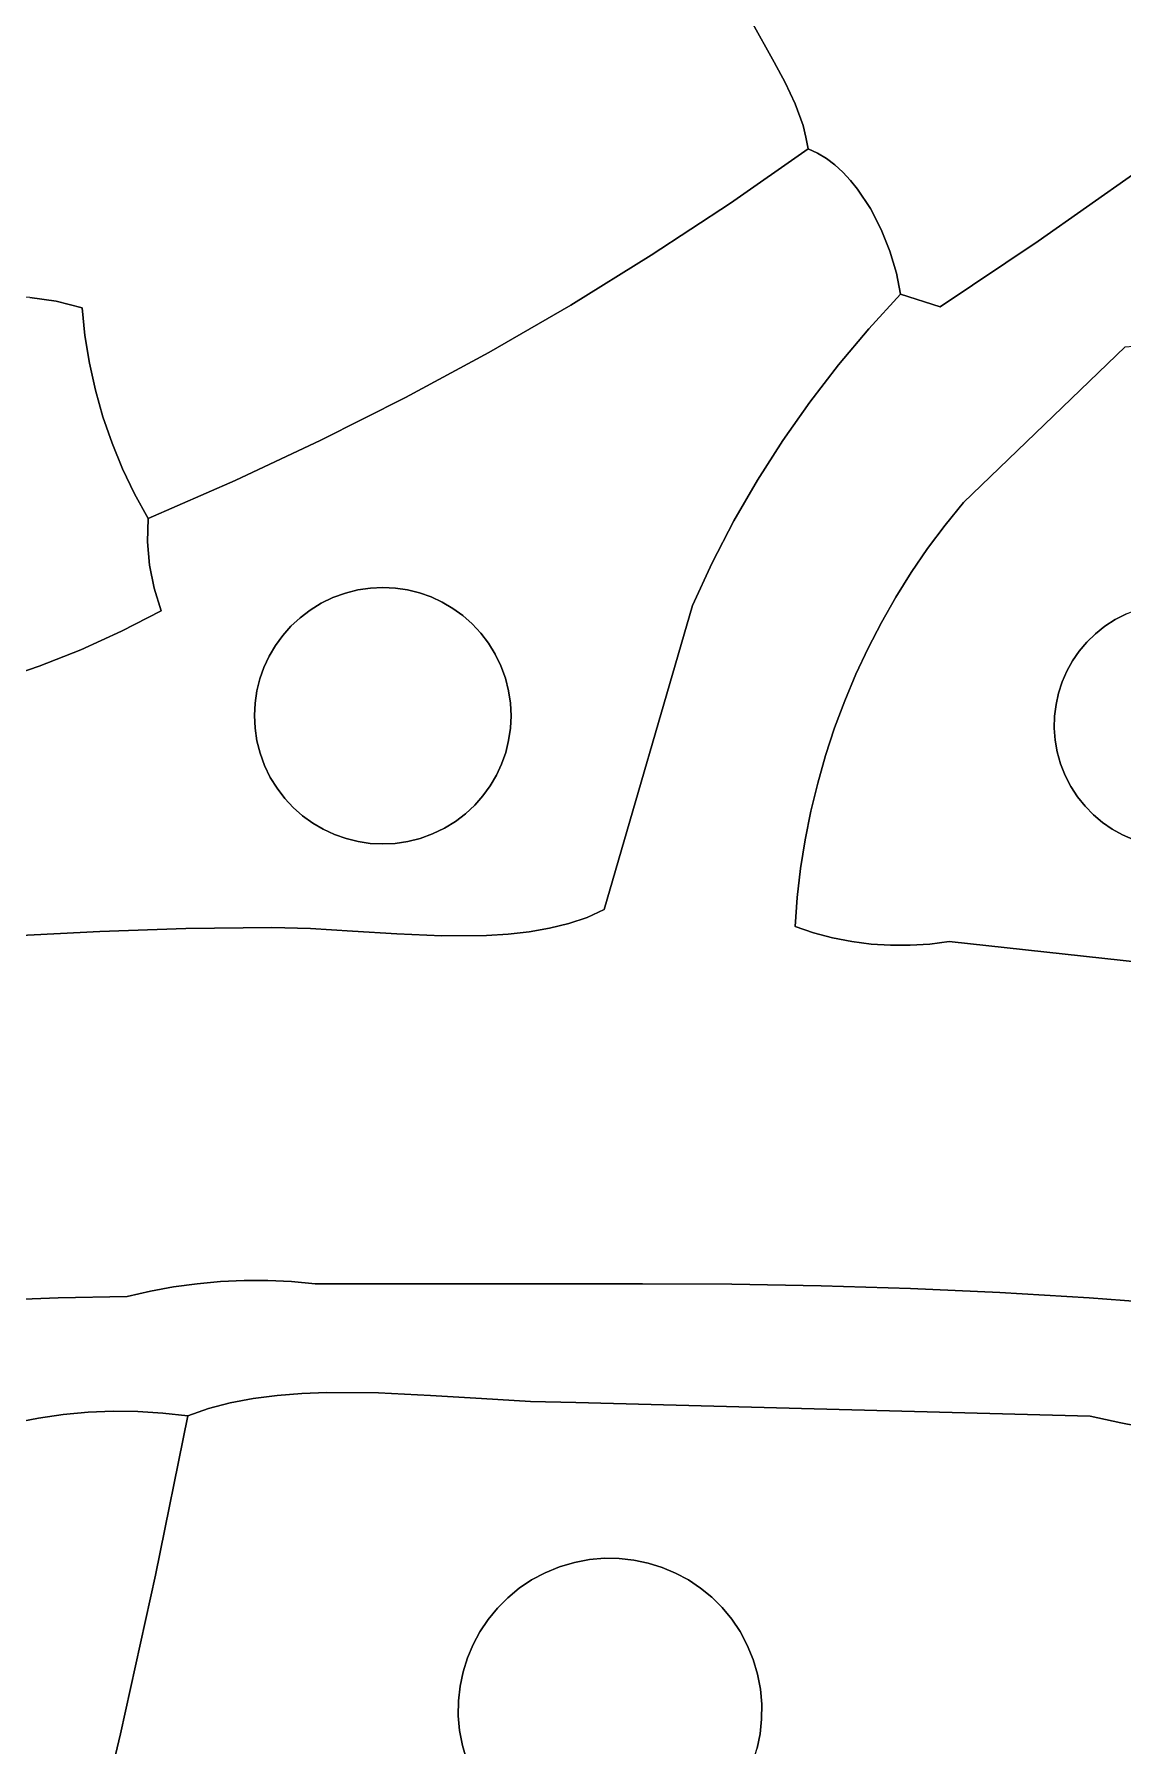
# Model space of a CAD drawing. Header units: inches. Extents: x 36.3 to 71.4, y 17.4 to 61.7.
# Drawn here: x 56.574 to 59.469, y 30.629 to 35.183 of the extents above; entities that cross this region are included whole.
import ezdxf

# ---------------------------------------------------------------- set-up
doc = ezdxf.new("R2010")
doc.units = ezdxf.units.IN
doc.layers.add('SURFACES_FOR_SKETCHUP', color=7, linetype='Continuous')

msp = doc.modelspace()

# ---------------------------------------------------------------- linework, layer by layer
at = {"layer": 'SURFACES_FOR_SKETCHUP'}
for points, invisible_edges in [([(56.8206, 35.9313), (57.7826, 34.3362), (57.0523, 36.0647)], 3), ([(58.4303, 35.3344), (57.0523, 36.0647), (58.0007, 34.4624)], 11), ([(58.0007, 34.4624), (57.0523, 36.0647), (57.7826, 34.3362)], 3), ([(56.8206, 35.9313), (56.2914, 35.7261), (56.6321, 34.4724)], 11), ([(56.6321, 34.4724), (56.7012, 34.4551), (56.8206, 35.9313)], 10), ([(56.7012, 34.4551), (57.7826, 34.3362), (56.8206, 35.9313)], 11), ([(56.5622, 34.4825), (56.6321, 34.4724), (56.2914, 35.7261)], 10), ([(58.9131, 35.6993), (58.7472, 35.5844), (59.5012, 34.8133)], 10), ([(59.5012, 34.8133), (59.7618, 35.5482), (58.9131, 35.6993)], 11), ([(58.7472, 35.5844), (58.5862, 35.4627), (58.5713, 35.0542)], 10), ([(58.5713, 35.0542), (58.5975, 34.9981), (58.7472, 35.5844)], 10), ([(58.7472, 35.5844), (58.5975, 34.9981), (58.7248, 34.8156)], 11), ([(58.7248, 34.8156), (59.5012, 34.8133), (58.7472, 35.5844)], 11), ([(58.4808, 35.2184), (58.5418, 35.109), (58.5862, 35.4627)], 10), ([(58.5418, 35.109), (58.5713, 35.0542), (58.5862, 35.4627)], 10), ([(58.2151, 34.5948), (58.4303, 35.3344), (58.0007, 34.4624)], 3), ([(58.2151, 34.5948), (58.4533, 35.2751), (58.4303, 35.3344)], 9), ([(58.2151, 34.5948), (58.4808, 35.2184), (58.4533, 35.2751)], 9), ([(58.2151, 34.5948), (58.4257, 34.7333), (58.4808, 35.2184)], 10), ([(58.5418, 35.109), (58.4808, 35.2184), (58.4257, 34.7333)], 10), ([(58.5713, 35.0542), (58.5418, 35.109), (58.4257, 34.7333)], 10), ([(58.5975, 34.9981), (58.5713, 35.0542), (58.4257, 34.7333)], 10), ([(58.6186, 34.9397), (58.5975, 34.9981), (58.4257, 34.7333)], 10), ([(58.6186, 34.9397), (58.7034, 34.835), (58.5975, 34.9981)], 3), ([(58.7034, 34.835), (58.7248, 34.8156), (58.5975, 34.9981)], 10), ([(58.6265, 34.9092), (58.6186, 34.9397), (58.4257, 34.7333)], 10), ([(58.6265, 34.9092), (58.6809, 34.8521), (58.6186, 34.9397)], 3), ([(58.7034, 34.835), (58.6186, 34.9397), (58.6809, 34.8521)], 3), ([(58.6324, 34.8779), (58.6265, 34.9092), (58.4257, 34.7333)], 2), ([(58.6265, 34.9092), (58.6324, 34.8779), (58.6572, 34.8665)], 8), ([(58.6265, 34.9092), (58.6572, 34.8665), (58.6809, 34.8521)], 9), ([(58.6572, 34.8665), (58.6324, 34.8779), (58.4257, 34.7333)], 8), ([(58.6572, 34.8665), (58.4257, 34.7333), (58.6809, 34.8521)], 3), ([(58.7034, 34.835), (58.6809, 34.8521), (58.4257, 34.7333)], 10), ([(58.7248, 34.8156), (58.7034, 34.835), (58.4257, 34.7333)], 10), ([(58.7449, 34.794), (58.7248, 34.8156), (58.4257, 34.7333)], 10), ([(58.7638, 34.7705), (58.7449, 34.794), (58.4257, 34.7333)], 10), ([(58.7449, 34.794), (59.5012, 34.8133), (58.7248, 34.8156)], 3), ([(59.5012, 34.8133), (58.7449, 34.794), (59.2445, 34.6323)], 3), ([(58.7638, 34.7705), (59.2445, 34.6323), (58.7449, 34.794)], 3), ([(59.2445, 34.6323), (59.4979, 34.3528), (59.5012, 34.8133)], 3), ([(58.7977, 34.719), (58.7638, 34.7705), (58.4257, 34.7333)], 10), ([(58.7977, 34.719), (59.2445, 34.6323), (58.7638, 34.7705)], 3), ([(58.2151, 34.5948), (58.7126, 34.3034), (58.4257, 34.7333)], 3), ([(58.4257, 34.7333), (58.7933, 34.3993), (58.8263, 34.6632)], 11), ([(58.8263, 34.6632), (58.7977, 34.719), (58.4257, 34.7333)], 10), ([(58.7126, 34.3034), (58.7933, 34.3993), (58.4257, 34.7333)], 10), ([(58.8263, 34.6632), (59.2445, 34.6323), (58.7977, 34.719)], 3), ([(58.8494, 34.6053), (58.8263, 34.6632), (58.7933, 34.3993)], 10), ([(58.8494, 34.6053), (59.2445, 34.6323), (58.8263, 34.6632)], 3), ([(59.2445, 34.6323), (58.8494, 34.6053), (58.9835, 34.4575)], 3), ([(58.9835, 34.4575), (59.4751, 34.3512), (59.2445, 34.6323)], 3), ([(59.4979, 34.3528), (59.2445, 34.6323), (59.4751, 34.3512)], 3), ([(58.0007, 34.4624), (58.5646, 34.1018), (58.2151, 34.5948)], 3), ([(58.6363, 34.2042), (58.7126, 34.3034), (58.2151, 34.5948)], 10), ([(58.6363, 34.2042), (58.2151, 34.5948), (58.5646, 34.1018)], 3), ([(58.8494, 34.6053), (58.7933, 34.3993), (58.8668, 34.5474)], 3), ([(58.8668, 34.5474), (58.9835, 34.4575), (58.8494, 34.6053)], 3), ([(58.8782, 34.4916), (58.8668, 34.5474), (58.7933, 34.3993)], 2), ([(58.8782, 34.4916), (58.9835, 34.4575), (58.8668, 34.5474)], 2), ([(56.4219, 34.4813), (56.3527, 34.4701), (56.7364, 34.2358)], 10), ([(56.4219, 34.4813), (56.7205, 34.3081), (56.4919, 34.4854)], 3), ([(56.7205, 34.3081), (56.4219, 34.4813), (56.7364, 34.2358)], 3), ([(56.4919, 34.4854), (56.7205, 34.3081), (56.5622, 34.4825)], 3), ([(56.6321, 34.4724), (56.5622, 34.4825), (56.7087, 34.3812)], 10), ([(56.7087, 34.3812), (56.5622, 34.4825), (56.7205, 34.3081)], 3), ([(58.8782, 34.4916), (58.7933, 34.3993), (58.9835, 34.4575)], 2), ([(56.2187, 34.4269), (56.7564, 34.1647), (56.2848, 34.4519)], 3), ([(56.3527, 34.4701), (56.2848, 34.4519), (56.7364, 34.2358)], 10), ([(56.7564, 34.1647), (56.7364, 34.2358), (56.2848, 34.4519)], 10), ([(56.7012, 34.4551), (56.6321, 34.4724), (56.7087, 34.3812)], 2), ([(56.7087, 34.3812), (57.3362, 34.1026), (56.7012, 34.4551)], 3), ([(57.7826, 34.3362), (56.7012, 34.4551), (57.5611, 34.2162)], 3), ([(57.5611, 34.2162), (56.7012, 34.4551), (57.3362, 34.1026)], 3), ([(57.7826, 34.3362), (58.4349, 33.8878), (58.0007, 34.4624)], 3), ([(58.5646, 34.1018), (58.0007, 34.4624), (58.4974, 33.9962)], 3), ([(58.4974, 33.9962), (58.0007, 34.4624), (58.4349, 33.8878)], 3), ([(58.9835, 34.4575), (58.7933, 34.3993), (59.0452, 33.9369)], 11), ([(59.4751, 34.3512), (58.9835, 34.4575), (59.0452, 33.9369)], 3), ([(56.1551, 34.395), (56.7564, 34.1647), (56.2187, 34.4269)], 3), ([(56.1551, 34.395), (56.475, 33.4634), (56.7806, 34.0949)], 11), ([(56.7564, 34.1647), (56.1551, 34.395), (56.7806, 34.0949)], 3), ([(58.7126, 34.3034), (59.0452, 33.9369), (58.7933, 34.3993)], 3), ([(56.7205, 34.3081), (57.3362, 34.1026), (56.7087, 34.3812)], 3), ([(59.0452, 33.9369), (59.5097, 33.6532), (59.4751, 34.3512)], 3), ([(57.3362, 34.1026), (56.7205, 34.3081), (57.108, 33.9954)], 3), ([(56.7364, 34.2358), (57.108, 33.9954), (56.7205, 34.3081)], 3), ([(57.5611, 34.2162), (57.6591, 33.6719), (57.7826, 34.3362)], 3), ([(57.6874, 33.6553), (57.7826, 34.3362), (57.6591, 33.6719)], 3), ([(57.7141, 33.636), (57.7826, 34.3362), (57.6874, 33.6553)], 3), ([(57.7141, 33.636), (58.3772, 33.7766), (57.7826, 34.3362)], 11), ([(58.4349, 33.8878), (57.7826, 34.3362), (58.3772, 33.7766)], 3), ([(58.6363, 34.2042), (59.0452, 33.9369), (58.7126, 34.3034)], 3), ([(56.7564, 34.1647), (57.108, 33.9954), (56.7364, 34.2358)], 3), ([(57.3362, 34.1026), (57.5342, 33.7093), (57.5611, 34.2162)], 3), ([(57.5667, 33.7044), (57.5611, 34.2162), (57.5342, 33.7093)], 3), ([(57.5986, 33.6965), (57.5611, 34.2162), (57.5667, 33.7044)], 3), ([(57.6294, 33.6857), (57.5611, 34.2162), (57.5986, 33.6965)], 3), ([(57.6591, 33.6719), (57.5611, 34.2162), (57.6294, 33.6857)], 3), ([(58.5646, 34.1018), (58.9963, 33.8764), (58.6363, 34.2042)], 3), ([(59.0452, 33.9369), (58.6363, 34.2042), (58.9963, 33.8764)], 3), ([(56.7806, 34.0949), (57.108, 33.9954), (56.7564, 34.1647)], 3), ([(56.7806, 34.0949), (56.475, 33.4634), (56.8087, 34.0265)], 3), ([(56.8087, 34.0265), (57.108, 33.9954), (56.7806, 34.0949)], 3), ([(57.108, 33.9954), (57.3683, 33.684), (57.3362, 34.1026)], 3), ([(57.4012, 33.696), (57.3362, 34.1026), (57.3683, 33.684)], 3), ([(57.4344, 33.7044), (57.3362, 34.1026), (57.4012, 33.696)], 3), ([(57.4678, 33.7093), (57.3362, 34.1026), (57.4344, 33.7044)], 3), ([(57.5011, 33.7109), (57.3362, 34.1026), (57.4678, 33.7093)], 3), ([(57.5342, 33.7093), (57.3362, 34.1026), (57.5011, 33.7109)], 3), ([(58.5646, 34.1018), (58.4974, 33.9962), (58.9501, 33.8142)], 10), ([(58.5646, 34.1018), (58.9501, 33.8142), (58.9963, 33.8764)], 9), ([(56.5871, 33.5017), (56.8087, 34.0265), (56.475, 33.4634)], 3), ([(56.8087, 34.0265), (56.5871, 33.5017), (56.8408, 33.9597)], 3), ([(56.8087, 34.0265), (56.8408, 33.9597), (57.108, 33.9954)], 10), ([(56.8767, 33.8947), (57.108, 33.9954), (56.8408, 33.9597)], 2), ([(56.8767, 33.8947), (56.8751, 33.8321), (57.108, 33.9954)], 2), ([(56.8751, 33.8321), (56.8803, 33.7699), (57.108, 33.9954)], 10), ([(56.8803, 33.7699), (56.8923, 33.7087), (57.108, 33.9954)], 10), ([(57.2564, 33.6077), (57.108, 33.9954), (56.8923, 33.7087)], 11), ([(57.108, 33.9954), (57.2564, 33.6077), (57.2808, 33.6305)], 9), ([(57.108, 33.9954), (57.2808, 33.6305), (57.3077, 33.6509)], 9), ([(57.108, 33.9954), (57.3077, 33.6509), (57.3369, 33.6689)], 9), ([(57.108, 33.9954), (57.3369, 33.6689), (57.3683, 33.684)], 9), ([(58.4974, 33.9962), (58.4349, 33.8878), (58.8656, 33.6849)], 10), ([(58.8656, 33.6849), (58.9065, 33.7504), (58.4974, 33.9962)], 10), ([(58.9065, 33.7504), (58.9501, 33.8142), (58.4974, 33.9962)], 10), ([(56.6973, 33.5454), (56.8408, 33.9597), (56.5871, 33.5017)], 3), ([(56.8408, 33.9597), (56.6973, 33.5454), (56.8751, 33.8321)], 11), ([(56.8751, 33.8321), (56.8767, 33.8947), (56.8408, 33.9597)], 8), ([(59.0452, 33.9369), (58.9963, 33.8764), (59.3737, 33.5657)], 10), ([(59.0452, 33.9369), (59.3737, 33.5657), (59.3965, 33.588)], 9), ([(59.0452, 33.9369), (59.3965, 33.588), (59.4216, 33.6081)], 9), ([(59.0452, 33.9369), (59.4216, 33.6081), (59.449, 33.6259)], 9), ([(59.0452, 33.9369), (59.449, 33.6259), (59.4787, 33.6411)], 9), ([(59.0452, 33.9369), (59.4787, 33.6411), (59.5097, 33.6532)], 9), ([(58.3772, 33.7766), (58.8274, 33.618), (58.4349, 33.8878)], 3), ([(58.8274, 33.618), (58.8656, 33.6849), (58.4349, 33.8878)], 10), ([(58.9963, 33.8764), (58.9501, 33.8142), (59.3534, 33.5416)], 10), ([(59.3534, 33.5416), (59.3737, 33.5657), (58.9963, 33.8764)], 10), ([(56.8751, 33.8321), (56.6973, 33.5454), (56.8803, 33.7699)], 3), ([(58.9501, 33.8142), (58.9065, 33.7504), (59.3356, 33.5157)], 10), ([(59.3356, 33.5157), (59.3534, 33.5416), (58.9501, 33.8142)], 10), ([(56.8054, 33.5945), (56.8803, 33.7699), (56.6973, 33.5454)], 3), ([(56.8054, 33.5945), (56.8923, 33.7087), (56.8803, 33.7699)], 9), ([(57.7389, 33.6141), (58.3772, 33.7766), (57.7141, 33.636)], 3), ([(58.3772, 33.7766), (57.7389, 33.6141), (58.3244, 33.6628)], 3), ([(58.3244, 33.6628), (58.792, 33.5497), (58.3772, 33.7766)], 3), ([(58.8274, 33.618), (58.3772, 33.7766), (58.792, 33.5497)], 3), ([(58.8656, 33.6849), (59.3205, 33.4883), (58.9065, 33.7504)], 3), ([(59.3205, 33.4883), (59.3356, 33.5157), (58.9065, 33.7504)], 10), ([(56.8054, 33.5945), (56.9111, 33.6489), (56.8923, 33.7087)], 8), ([(56.8923, 33.7087), (56.9111, 33.6489), (57.2564, 33.6077)], 10), ([(57.5667, 33.7044), (57.5342, 33.7093), (57.4012, 33.696)], 10), ([(57.4012, 33.696), (57.5342, 33.7093), (57.4344, 33.7044)], 3), ([(57.5986, 33.6965), (57.5667, 33.7044), (57.4012, 33.696)], 10), ([(57.5011, 33.7109), (57.4344, 33.7044), (57.5342, 33.7093)], 3), ([(57.5011, 33.7109), (57.4678, 33.7093), (57.4344, 33.7044)], 8), ([(57.3683, 33.684), (57.1848, 33.4982), (57.6294, 33.6857)], 11), ([(57.6294, 33.6857), (57.1848, 33.4982), (57.3723, 33.0536)], 11), ([(57.1848, 33.4982), (57.3683, 33.684), (57.1986, 33.5279)], 3), ([(57.3683, 33.684), (57.3369, 33.6689), (57.1986, 33.5279)], 10), ([(57.1986, 33.5279), (57.3369, 33.6689), (57.2152, 33.5562)], 3), ([(57.2152, 33.5562), (57.3369, 33.6689), (57.2345, 33.5829)], 3), ([(57.3369, 33.6689), (57.3077, 33.6509), (57.2345, 33.5829)], 10), ([(57.6294, 33.6857), (57.5986, 33.6965), (57.3683, 33.684)], 10), ([(57.4012, 33.696), (57.3683, 33.684), (57.5986, 33.6965)], 10), ([(57.3723, 33.0536), (57.6334, 33.0553), (57.6294, 33.6857)], 11), ([(57.6294, 33.6857), (57.8152, 33.5022), (57.6591, 33.6719)], 3), ([(57.8152, 33.5022), (57.6294, 33.6857), (57.6334, 33.0553)], 11), ([(57.8152, 33.5022), (57.8001, 33.5336), (57.6591, 33.6719)], 10), ([(57.6591, 33.6719), (57.8001, 33.5336), (57.6874, 33.6553)], 3), ([(57.6874, 33.6553), (57.8001, 33.5336), (57.7141, 33.636)], 3), ([(57.7617, 33.5897), (58.3244, 33.6628), (57.7389, 33.6141)], 3), ([(57.7821, 33.5628), (58.3244, 33.6628), (57.7617, 33.5897)], 3), ([(57.8001, 33.5336), (58.3244, 33.6628), (57.7821, 33.5628)], 3), ([(57.8152, 33.5022), (58.3244, 33.6628), (57.8001, 33.5336)], 3), ([(57.8272, 33.4693), (58.3244, 33.6628), (57.8152, 33.5022)], 3), ([(57.8356, 33.4361), (58.3244, 33.6628), (57.8272, 33.4693)], 3), ([(58.3244, 33.6628), (57.8356, 33.3038), (58.0894, 32.8538)], 3), ([(57.8405, 33.4027), (58.3244, 33.6628), (57.8356, 33.4361)], 3), ([(57.8356, 33.3038), (58.3244, 33.6628), (57.8405, 33.3363)], 3), ([(57.8421, 33.3694), (58.3244, 33.6628), (57.8405, 33.4027)], 3), ([(57.8405, 33.3363), (58.3244, 33.6628), (57.8421, 33.3694)], 3), ([(58.3244, 33.6628), (58.0894, 32.8538), (58.6394, 33.1153)], 10), ([(58.6394, 33.1153), (58.6576, 33.1902), (58.3244, 33.6628)], 10), ([(58.6576, 33.1902), (58.6786, 33.2642), (58.3244, 33.6628)], 10), ([(58.6786, 33.2642), (58.7027, 33.3372), (58.3244, 33.6628)], 10), ([(58.7027, 33.3372), (58.7296, 33.4092), (58.3244, 33.6628)], 10), ([(58.7296, 33.4092), (58.7594, 33.4801), (58.3244, 33.6628)], 10), ([(58.7594, 33.4801), (58.792, 33.5497), (58.3244, 33.6628)], 10), ([(58.8274, 33.618), (59.3081, 33.4597), (58.8656, 33.6849)], 3), ([(59.3205, 33.4883), (58.8656, 33.6849), (59.3081, 33.4597)], 3), ([(56.9111, 33.6489), (56.8054, 33.5945), (57.1612, 33.403)], 10), ([(57.1612, 33.403), (57.1661, 33.4355), (56.9111, 33.6489)], 10), ([(57.1661, 33.4355), (57.174, 33.4674), (56.9111, 33.6489)], 10), ([(57.174, 33.4674), (57.1848, 33.4982), (56.9111, 33.6489)], 10), ([(57.1848, 33.4982), (57.1986, 33.5279), (56.9111, 33.6489)], 10), ([(57.1986, 33.5279), (57.2152, 33.5562), (56.9111, 33.6489)], 10), ([(57.2152, 33.5562), (57.2345, 33.5829), (56.9111, 33.6489)], 10), ([(57.2345, 33.5829), (57.2564, 33.6077), (56.9111, 33.6489)], 10), ([(57.2564, 33.6077), (57.2345, 33.5829), (57.3077, 33.6509)], 10), ([(57.3077, 33.6509), (57.2808, 33.6305), (57.2564, 33.6077)], 8), ([(57.7389, 33.6141), (57.7141, 33.636), (57.7821, 33.5628)], 10), ([(57.8001, 33.5336), (57.7821, 33.5628), (57.7141, 33.636)], 10), ([(57.7821, 33.5628), (57.7617, 33.5897), (57.7389, 33.6141)], 8), ([(58.792, 33.5497), (59.2916, 33.3995), (58.8274, 33.618)], 3), ([(59.2984, 33.43), (58.8274, 33.618), (59.2916, 33.3995)], 3), ([(59.3081, 33.4597), (58.8274, 33.618), (59.2984, 33.43)], 3), ([(59.3081, 33.4597), (59.4787, 33.6411), (59.3205, 33.4883)], 3), ([(59.4787, 33.6411), (59.3081, 33.4597), (59.4971, 33.0402)], 11), ([(59.4787, 33.6411), (59.449, 33.6259), (59.3205, 33.4883)], 10), ([(59.3205, 33.4883), (59.449, 33.6259), (59.3356, 33.5157)], 3), ([(59.3356, 33.5157), (59.449, 33.6259), (59.3534, 33.5416)], 3), ([(59.449, 33.6259), (59.4216, 33.6081), (59.3534, 33.5416)], 10), ([(59.3737, 33.5657), (59.3534, 33.5416), (59.4216, 33.6081)], 10), ([(59.4216, 33.6081), (59.3965, 33.588), (59.3737, 33.5657)], 8), ([(57.1612, 33.3366), (56.8054, 33.5945), (56.6973, 33.5454)], 9), ([(57.1596, 33.3699), (57.1612, 33.403), (56.8054, 33.5945)], 10), ([(57.1612, 33.3366), (57.1596, 33.3699), (56.8054, 33.5945)], 10), ([(56.5871, 33.5017), (56.7486, 32.7953), (56.6973, 33.5454)], 3), ([(57.1612, 33.3366), (56.6973, 33.5454), (57.1662, 33.3032)], 3), ([(57.1662, 33.3032), (56.6973, 33.5454), (57.1745, 33.27)], 3), ([(57.1745, 33.27), (56.6973, 33.5454), (56.7486, 32.7953)], 11), ([(58.7594, 33.4801), (59.2878, 33.3683), (58.792, 33.5497)], 3), ([(59.2916, 33.3995), (58.792, 33.5497), (59.2878, 33.3683)], 3), ([(56.475, 33.4634), (56.7486, 32.7953), (56.5871, 33.5017)], 3), ([(57.1848, 33.4982), (57.174, 33.4674), (57.1865, 33.2371)], 10), ([(57.1865, 33.2371), (57.3723, 33.0536), (57.1848, 33.4982)], 11), ([(57.6334, 33.0553), (57.8169, 33.2411), (57.8152, 33.5022)], 11), ([(57.8169, 33.2411), (57.8277, 33.2719), (57.8152, 33.5022)], 10), ([(57.8272, 33.4693), (57.8152, 33.5022), (57.8277, 33.2719)], 10), ([(58.7594, 33.4801), (58.7296, 33.4092), (59.287, 33.3368)], 10), ([(59.287, 33.3368), (59.2878, 33.3683), (58.7594, 33.4801)], 10), ([(56.7486, 32.7953), (56.475, 33.4634), (56.5211, 32.7841)], 3), ([(57.1661, 33.4355), (57.1612, 33.403), (57.1745, 33.27)], 10), ([(57.174, 33.4674), (57.1661, 33.4355), (57.1745, 33.27)], 10), ([(57.1745, 33.27), (57.1865, 33.2371), (57.174, 33.4674)], 10), ([(57.8356, 33.3038), (57.8405, 33.3363), (57.8272, 33.4693)], 10), ([(57.8272, 33.4693), (57.8405, 33.3363), (57.8356, 33.4361)], 3), ([(57.8277, 33.2719), (57.8356, 33.3038), (57.8272, 33.4693)], 10), ([(57.8421, 33.3694), (57.8356, 33.4361), (57.8405, 33.3363)], 3), ([(57.8421, 33.3694), (57.8405, 33.4027), (57.8356, 33.4361)], 8), ([(59.2984, 33.43), (59.2916, 33.3995), (59.3036, 33.2418)], 10), ([(59.3081, 33.4597), (59.2984, 33.43), (59.3157, 33.2108)], 10), ([(59.3036, 33.2418), (59.3157, 33.2108), (59.2984, 33.43)], 10), ([(59.3157, 33.2108), (59.4971, 33.0402), (59.3081, 33.4597)], 11), ([(57.1596, 33.3699), (57.1662, 33.3032), (57.1612, 33.403)], 3), ([(57.1745, 33.27), (57.1612, 33.403), (57.1662, 33.3032)], 3), ([(58.7296, 33.4092), (58.7027, 33.3372), (59.2893, 33.305)], 10), ([(59.2893, 33.305), (59.287, 33.3368), (58.7296, 33.4092)], 10), ([(59.2916, 33.3995), (59.2878, 33.3683), (59.3036, 33.2418)], 10), ([(57.1596, 33.3699), (57.1612, 33.3366), (57.1662, 33.3032)], 8), ([(58.7027, 33.3372), (58.6786, 33.2642), (59.2948, 33.2733)], 10), ([(59.2948, 33.2733), (59.2893, 33.305), (58.7027, 33.3372)], 10), ([(59.287, 33.3368), (59.2948, 33.2733), (59.2878, 33.3683)], 3), ([(59.287, 33.3368), (59.2893, 33.305), (59.2948, 33.2733)], 8), ([(59.3036, 33.2418), (59.2878, 33.3683), (59.2948, 33.2733)], 3), ([(57.8277, 33.2719), (58.0894, 32.8538), (57.8356, 33.3038)], 3), ([(57.1865, 33.2371), (57.1745, 33.27), (56.7486, 32.7953)], 10), ([(57.8277, 33.2719), (57.8169, 33.2411), (58.0894, 32.8538)], 10), ([(58.6786, 33.2642), (58.6576, 33.1902), (59.3036, 33.2418)], 10), ([(59.3036, 33.2418), (59.2948, 33.2733), (58.6786, 33.2642)], 10), ([(56.7486, 32.7953), (56.9768, 32.8032), (57.1865, 33.2371)], 10), ([(57.2016, 33.2057), (57.1865, 33.2371), (56.9768, 32.8032)], 10), ([(57.2196, 33.1765), (57.2016, 33.2057), (56.9768, 32.8032)], 10), ([(57.1865, 33.2371), (57.2016, 33.2057), (57.3426, 33.0674)], 10), ([(57.3723, 33.0536), (57.1865, 33.2371), (57.3426, 33.0674)], 3), ([(57.3143, 33.084), (57.2016, 33.2057), (57.2876, 33.1033)], 3), ([(57.3426, 33.0674), (57.2016, 33.2057), (57.3143, 33.084)], 3), ([(57.2016, 33.2057), (57.2196, 33.1765), (57.2876, 33.1033)], 10), ([(57.8169, 33.2411), (57.6334, 33.0553), (57.8031, 33.2114)], 3), ([(57.6334, 33.0553), (57.6648, 33.0704), (57.8031, 33.2114)], 10), ([(57.8031, 33.2114), (57.6648, 33.0704), (57.7865, 33.1831)], 3), ([(57.8031, 33.2114), (57.7865, 33.1831), (58.0894, 32.8538)], 10), ([(57.8169, 33.2411), (57.8031, 33.2114), (58.0894, 32.8538)], 10), ([(59.0074, 32.7686), (59.3036, 33.2418), (58.6576, 33.1902)], 11), ([(59.3157, 33.2108), (59.3036, 33.2418), (59.0074, 32.7686)], 10), ([(59.3309, 33.1812), (59.3157, 33.2108), (59.0074, 32.7686)], 10), ([(59.3157, 33.2108), (59.3309, 33.1812), (59.4685, 33.0527)], 10), ([(59.4971, 33.0402), (59.3157, 33.2108), (59.4685, 33.0527)], 3), ([(57.24, 33.1496), (57.2196, 33.1765), (56.9768, 32.8032)], 10), ([(57.2628, 33.1252), (57.2876, 33.1033), (57.2196, 33.1765)], 10), ([(57.2196, 33.1765), (57.24, 33.1496), (57.2628, 33.1252)], 8), ([(57.7865, 33.1831), (57.6648, 33.0704), (57.7672, 33.1564)], 3), ([(57.6648, 33.0704), (57.694, 33.0884), (57.7672, 33.1564)], 10), ([(57.7453, 33.1316), (57.7672, 33.1564), (57.694, 33.0884)], 10), ([(57.7672, 33.1564), (57.7453, 33.1316), (57.9446, 32.8042)], 10), ([(57.7865, 33.1831), (57.7672, 33.1564), (58.0444, 32.8332)], 10), ([(57.996, 32.8168), (58.0444, 32.8332), (57.7672, 33.1564)], 10), ([(57.9446, 32.8042), (57.996, 32.8168), (57.7672, 33.1564)], 10), ([(58.0444, 32.8332), (58.0894, 32.8538), (57.7865, 33.1831)], 10), ([(58.6576, 33.1902), (58.6394, 33.1153), (59.0074, 32.7686)], 10), ([(59.3487, 33.1537), (59.3309, 33.1812), (59.0074, 32.7686)], 10), ([(59.3688, 33.1286), (59.3487, 33.1537), (59.0074, 32.7686)], 10), ([(59.4411, 33.0678), (59.3309, 33.1812), (59.4152, 33.0856)], 3), ([(59.4685, 33.0527), (59.3309, 33.1812), (59.4411, 33.0678)], 3), ([(59.3309, 33.1812), (59.3487, 33.1537), (59.4152, 33.0856)], 10), ([(59.391, 33.1059), (59.4152, 33.0856), (59.3487, 33.1537)], 10), ([(59.3487, 33.1537), (59.3688, 33.1286), (59.391, 33.1059)], 8), ([(56.9768, 32.8032), (57.2058, 32.8062), (57.24, 33.1496)], 10), ([(57.2628, 33.1252), (57.24, 33.1496), (57.2058, 32.8062)], 10), ([(57.2876, 33.1033), (57.2628, 33.1252), (57.2058, 32.8062)], 10), ([(57.694, 33.0884), (57.7209, 33.1088), (57.7453, 33.1316)], 8), ([(57.7209, 33.1088), (57.694, 33.0884), (57.8346, 32.7888)], 10), ([(57.7453, 33.1316), (57.7209, 33.1088), (57.8906, 32.795)], 10), ([(57.8346, 32.7888), (57.8906, 32.795), (57.7209, 33.1088)], 10), ([(57.8906, 32.795), (57.9446, 32.8042), (57.7453, 33.1316)], 10), ([(58.6243, 33.0396), (58.6394, 33.1153), (58.0894, 32.8538)], 10), ([(58.6394, 33.1153), (58.6243, 33.0396), (58.9036, 32.7588)], 10), ([(58.9036, 32.7588), (58.9556, 32.7621), (58.6394, 33.1153)], 10), ([(58.9556, 32.7621), (59.0074, 32.7686), (58.6394, 33.1153)], 10), ([(59.391, 33.1059), (59.3688, 33.1286), (59.0074, 32.7686)], 10), ([(57.2876, 33.1033), (57.2058, 32.8062), (57.3143, 33.084)], 3), ([(57.3143, 33.084), (57.2058, 32.8062), (57.3426, 33.0674)], 3), ([(57.3085, 32.8033), (57.3426, 33.0674), (57.2058, 32.8062)], 3), ([(57.3426, 33.0674), (57.3085, 32.8033), (57.3723, 33.0536)], 3), ([(57.6582, 32.7844), (57.6648, 33.0704), (57.6334, 33.0553)], 9), ([(57.6582, 32.7844), (57.7769, 32.7852), (57.6648, 33.0704)], 10), ([(57.694, 33.0884), (57.6648, 33.0704), (57.7769, 32.7852)], 10), ([(57.7769, 32.7852), (57.8346, 32.7888), (57.694, 33.0884)], 10), ([(59.4152, 33.0856), (59.391, 33.1059), (59.0074, 32.7686)], 10), ([(59.4411, 33.0678), (59.4152, 33.0856), (59.0074, 32.7686)], 10), ([(59.4685, 33.0527), (59.4411, 33.0678), (59.0074, 32.7686)], 10), ([(57.3723, 33.0536), (57.3085, 32.8033), (57.4031, 33.0428)], 3), ([(57.4205, 32.7965), (57.4031, 33.0428), (57.3085, 32.8033)], 3), ([(57.3723, 33.0536), (57.4031, 33.0428), (57.6334, 33.0553)], 10), ([(57.6005, 33.0433), (57.6334, 33.0553), (57.4031, 33.0428)], 10), ([(57.4031, 33.0428), (57.435, 33.0349), (57.6005, 33.0433)], 10), ([(57.4031, 33.0428), (57.4205, 32.7965), (57.435, 33.0349)], 3), ([(57.435, 33.0349), (57.4205, 32.7965), (57.4675, 33.03)], 3), ([(57.4675, 33.03), (57.4205, 32.7965), (57.5006, 33.0284)], 3), ([(57.5383, 32.7892), (57.5006, 33.0284), (57.4205, 32.7965)], 3), ([(57.435, 33.0349), (57.4675, 33.03), (57.6005, 33.0433)], 10), ([(57.6005, 33.0433), (57.4675, 33.03), (57.5673, 33.035)], 3), ([(57.5006, 33.0284), (57.5673, 33.035), (57.4675, 33.03)], 3), ([(57.5006, 33.0284), (57.5339, 33.03), (57.5673, 33.035)], 8), ([(57.5006, 33.0284), (57.5383, 32.7892), (57.5339, 33.03)], 3), ([(57.5339, 33.03), (57.5383, 32.7892), (57.5673, 33.035)], 3), ([(57.6582, 32.7844), (57.5673, 33.035), (57.5383, 32.7892)], 3), ([(57.6582, 32.7844), (57.6005, 33.0433), (57.5673, 33.035)], 9), ([(57.6582, 32.7844), (57.6334, 33.0553), (57.6005, 33.0433)], 9), ([(58.6122, 32.9633), (58.6243, 33.0396), (58.0894, 32.8538)], 10), ([(58.6122, 32.9633), (58.7998, 32.7623), (58.6243, 33.0396)], 3), ([(58.8516, 32.7589), (58.9036, 32.7588), (58.6243, 33.0396)], 10), ([(58.7998, 32.7623), (58.8516, 32.7589), (58.6243, 33.0396)], 10), ([(59.4971, 33.0402), (59.4685, 33.0527), (59.0074, 32.7686)], 10), ([(59.5268, 33.0306), (59.4971, 33.0402), (59.0074, 32.7686)], 10), ([(59.5573, 33.0238), (59.5268, 33.0306), (59.0074, 32.7686)], 10), ([(59.5885, 33.0199), (59.5573, 33.0238), (59.0074, 32.7686)], 10), ([(59.0074, 32.7686), (60.2125, 32.6384), (59.5885, 33.0199)], 10), ([(58.6032, 32.8863), (58.6122, 32.9633), (58.0894, 32.8538)], 10), ([(58.6032, 32.8863), (58.6972, 32.779), (58.6122, 32.9633)], 3), ([(58.7483, 32.7691), (58.6122, 32.9633), (58.6972, 32.779)], 3), ([(58.7998, 32.7623), (58.6122, 32.9633), (58.7483, 32.7691)], 3), ([(58.5973, 32.8088), (58.6032, 32.8863), (58.0894, 32.8538)], 10), ([(58.5973, 32.8088), (58.6469, 32.7923), (58.6032, 32.8863)], 2), ([(58.6469, 32.7923), (58.6972, 32.779), (58.6032, 32.8863)], 10), ([(58.0444, 32.8332), (58.192, 31.8582), (58.0894, 32.8538)], 3), ([(58.5973, 32.8088), (58.0894, 32.8538), (58.192, 31.8582)], 11), ([(56.7486, 32.7953), (56.5211, 32.7841), (56.6371, 31.821)], 10), ([(56.6371, 31.821), (56.8211, 31.8243), (56.7486, 32.7953)], 10), ([(56.9768, 32.8032), (56.7486, 32.7953), (56.9445, 31.8498)], 10), ([(56.8825, 31.8384), (56.7486, 32.7953), (56.8211, 31.8243)], 3), ([(56.8825, 31.8384), (56.9445, 31.8498), (56.7486, 32.7953)], 10), ([(56.9445, 31.8498), (57.0068, 31.8583), (56.9768, 32.8032)], 10), ([(57.2058, 32.8062), (56.9768, 32.8032), (57.1323, 31.8668)], 10), ([(57.0695, 31.864), (57.1323, 31.8668), (56.9768, 32.8032)], 10), ([(57.0068, 31.8583), (57.0695, 31.864), (56.9768, 32.8032)], 10), ([(57.1323, 31.8668), (57.1952, 31.8668), (57.2058, 32.8062)], 10), ([(57.3085, 32.8033), (57.2058, 32.8062), (57.1952, 31.8668)], 10), ([(57.1952, 31.8668), (57.2582, 31.8639), (57.3085, 32.8033)], 10), ([(57.2582, 31.8639), (57.321, 31.8582), (57.3085, 32.8033)], 10), ([(57.4205, 32.7965), (57.3085, 32.8033), (57.321, 31.8582)], 10), ([(57.5383, 32.7892), (57.4205, 32.7965), (57.321, 31.8582)], 10), ([(57.6582, 32.7844), (57.5383, 32.7892), (57.321, 31.8582)], 10), ([(57.8346, 32.7888), (57.7769, 32.7852), (58.192, 31.8582)], 10), ([(57.8906, 32.795), (57.8346, 32.7888), (58.192, 31.8582)], 10), ([(57.9446, 32.8042), (57.8906, 32.795), (58.192, 31.8582)], 10), ([(57.996, 32.8168), (57.9446, 32.8042), (58.192, 31.8582)], 10), ([(57.996, 32.8168), (58.192, 31.8582), (58.0444, 32.8332)], 3), ([(58.192, 31.8582), (58.4295, 31.8568), (58.5973, 32.8088)], 10), ([(58.6469, 32.7923), (58.5973, 32.8088), (58.4295, 31.8568)], 10), ([(58.6972, 32.779), (58.6469, 32.7923), (58.4295, 31.8568)], 10), ([(56.4534, 31.8136), (56.6371, 31.821), (56.5211, 32.7841)], 10), ([(57.7769, 32.7852), (57.6582, 32.7844), (57.321, 31.8582)], 10), ([(57.321, 31.8582), (58.192, 31.8582), (57.7769, 32.7852)], 10), ([(58.4295, 31.8568), (58.6671, 31.8527), (58.6972, 32.779)], 10), ([(58.7483, 32.7691), (58.6972, 32.779), (58.6671, 31.8527)], 10), ([(58.7998, 32.7623), (58.7483, 32.7691), (58.6671, 31.8527)], 10), ([(58.8516, 32.7589), (58.7998, 32.7623), (58.6671, 31.8527)], 10), ([(58.6671, 31.8527), (58.9048, 31.8455), (58.8516, 32.7589)], 10), ([(58.9036, 32.7588), (58.8516, 32.7589), (58.9048, 31.8455)], 10), ([(58.9556, 32.7621), (58.9036, 32.7588), (58.9048, 31.8455)], 10), ([(59.0074, 32.7686), (58.9556, 32.7621), (58.9048, 31.8455)], 10), ([(58.9048, 31.8455), (59.1425, 31.8351), (59.0074, 32.7686)], 10), ([(60.2125, 32.6384), (59.0074, 32.7686), (59.6169, 31.8033)], 10), ([(59.3798, 31.8211), (59.6169, 31.8033), (59.0074, 32.7686)], 10), ([(59.1425, 31.8351), (59.3798, 31.8211), (59.0074, 32.7686)], 10), ([(56.8825, 31.8384), (56.8211, 31.8243), (56.8496, 31.5185)], 10), ([(56.8496, 31.5185), (56.9159, 31.5144), (56.8825, 31.8384)], 10), ([(56.9445, 31.8498), (56.8825, 31.8384), (56.9159, 31.5144)], 10), ([(56.9159, 31.5144), (57.0369, 31.5264), (56.9445, 31.8498)], 11), ([(57.0068, 31.8583), (56.9445, 31.8498), (57.0369, 31.5264)], 10), ([(57.0695, 31.864), (57.0068, 31.8583), (57.0951, 31.5415)], 10), ([(57.0369, 31.5264), (57.0951, 31.5415), (57.0068, 31.8583)], 10), ([(57.1323, 31.8668), (57.0695, 31.864), (57.1562, 31.553)], 10), ([(57.0951, 31.5415), (57.1562, 31.553), (57.0695, 31.864)], 10), ([(57.1952, 31.8668), (57.1323, 31.8668), (57.1562, 31.553)], 10), ([(57.1562, 31.553), (57.2197, 31.561), (57.1952, 31.8668)], 10), ([(57.2582, 31.8639), (57.1952, 31.8668), (57.2197, 31.561)], 10), ([(57.2197, 31.561), (57.2852, 31.5661), (57.2582, 31.8639)], 10), ([(57.321, 31.8582), (57.2582, 31.8639), (57.2852, 31.5661)], 10), ([(57.321, 31.8582), (57.2852, 31.5661), (57.3523, 31.5687)], 9), ([(57.321, 31.8582), (57.7637, 31.5528), (58.192, 31.8582)], 3), ([(57.6278, 31.5613), (57.7637, 31.5528), (57.321, 31.8582)], 10), ([(57.4895, 31.5677), (57.6278, 31.5613), (57.321, 31.8582)], 10), ([(57.321, 31.8582), (57.3523, 31.5687), (57.4895, 31.5677)], 9), ([(57.8937, 31.5453), (58.192, 31.8582), (57.7637, 31.5528)], 3), ([(58.0144, 31.5421), (58.192, 31.8582), (57.8937, 31.5453)], 3), ([(58.192, 31.8582), (58.0144, 31.5421), (58.4295, 31.8568)], 3), ([(58.4295, 31.8568), (58.0144, 31.5421), (58.6671, 31.8527)], 3), ([(59.3828, 31.506), (58.6671, 31.8527), (58.0144, 31.5421)], 3), ([(58.6671, 31.8527), (59.3828, 31.506), (58.9048, 31.8455)], 3), ([(58.9048, 31.8455), (59.3828, 31.506), (59.1425, 31.8351)], 3), ([(59.1425, 31.8351), (59.3828, 31.506), (59.3798, 31.8211)], 3), ([(56.6371, 31.821), (56.4534, 31.8136), (56.5852, 31.5008)], 10), ([(56.52, 31.488), (56.5852, 31.5008), (56.4534, 31.8136)], 10), ([(56.5852, 31.5008), (56.6509, 31.5103), (56.6371, 31.821)], 10), ([(56.8211, 31.8243), (56.6371, 31.821), (56.7169, 31.5164)], 10), ([(56.6509, 31.5103), (56.7169, 31.5164), (56.6371, 31.821)], 10), ([(56.7169, 31.5164), (56.7832, 31.5191), (56.8211, 31.8243)], 10), ([(56.7832, 31.5191), (56.8496, 31.5185), (56.8211, 31.8243)], 10), ([(59.3798, 31.8211), (59.4638, 31.4881), (59.6169, 31.8033)], 3), ([(59.4638, 31.4881), (59.3798, 31.8211), (59.3828, 31.506)], 3), ([(59.5452, 31.4727), (59.6169, 31.8033), (59.4638, 31.4881)], 3), ([(57.3523, 31.5687), (57.2852, 31.5661), (56.8959, 31.0833)], 10), ([(56.8959, 31.0833), (57.7409, 30.8985), (57.3523, 31.5687)], 11), ([(57.2852, 31.5661), (57.2197, 31.561), (56.8959, 31.0833)], 10), ([(57.2197, 31.561), (57.1562, 31.553), (56.8959, 31.0833)], 10), ([(57.3523, 31.5687), (57.7593, 30.9326), (57.4895, 31.5677)], 3), ([(57.7593, 30.9326), (57.3523, 31.5687), (57.7409, 30.8985)], 3), ([(57.6278, 31.5613), (57.4895, 31.5677), (57.8055, 30.9951)], 10), ([(57.7808, 30.9649), (57.4895, 31.5677), (57.7593, 30.9326)], 3), ([(57.7808, 30.9649), (57.8055, 30.9951), (57.4895, 31.5677)], 10), ([(57.7637, 31.5528), (57.6278, 31.5613), (57.8636, 31.048)], 10), ([(57.8055, 30.9951), (57.8331, 31.0229), (57.6278, 31.5613)], 10), ([(57.8331, 31.0229), (57.8636, 31.048), (57.6278, 31.5613)], 10), ([(56.7169, 31.5164), (56.6509, 31.5103), (56.8959, 31.0833)], 10), ([(56.7832, 31.5191), (56.7169, 31.5164), (56.8959, 31.0833)], 10), ([(56.7832, 31.5191), (56.8959, 31.0833), (56.8496, 31.5185)], 3), ([(56.9159, 31.5144), (56.8496, 31.5185), (56.8959, 31.0833)], 10), ([(57.1562, 31.553), (57.0951, 31.5415), (56.8959, 31.0833)], 10), ([(57.0369, 31.5264), (56.8959, 31.0833), (57.0951, 31.5415)], 3), ([(57.0369, 31.5264), (56.9821, 31.507), (56.8959, 31.0833)], 8), ([(56.8959, 31.0833), (56.9821, 31.507), (56.9159, 31.5144)], 8), ([(56.9159, 31.5144), (56.9821, 31.507), (57.0369, 31.5264)], 8), ([(57.8937, 31.5453), (57.7637, 31.5528), (57.9325, 31.0894)], 10), ([(57.8636, 31.048), (57.8968, 31.0703), (57.7637, 31.5528)], 10), ([(57.8968, 31.0703), (57.9325, 31.0894), (57.7637, 31.5528)], 10), ([(57.8937, 31.5453), (57.9325, 31.0894), (57.9708, 31.1052)], 9), ([(57.8937, 31.5453), (57.9708, 31.1052), (58.0104, 31.1169)], 9), ([(57.8937, 31.5453), (58.0104, 31.1169), (58.0144, 31.5421)], 3), ([(58.0502, 31.1245), (58.0144, 31.5421), (58.0104, 31.1169)], 3), ([(58.0901, 31.128), (58.0144, 31.5421), (58.0502, 31.1245)], 3), ([(58.1296, 31.1276), (58.0144, 31.5421), (58.0901, 31.128)], 3), ([(58.1685, 31.1233), (58.0144, 31.5421), (58.1296, 31.1276)], 3), ([(58.2067, 31.1153), (58.0144, 31.5421), (58.1685, 31.1233)], 3), ([(58.2437, 31.1038), (58.0144, 31.5421), (58.2067, 31.1153)], 3), ([(58.2794, 31.0887), (58.0144, 31.5421), (58.2437, 31.1038)], 3), ([(58.3136, 31.0704), (58.0144, 31.5421), (58.2794, 31.0887)], 3), ([(58.0144, 31.5421), (58.3136, 31.0704), (59.3828, 31.506)], 3), ([(56.52, 31.488), (56.3787, 31.0832), (56.5852, 31.5008)], 3), ([(56.8959, 31.0833), (56.5852, 31.5008), (56.3787, 31.0832)], 11), ([(56.6509, 31.5103), (56.5852, 31.5008), (56.8959, 31.0833)], 10), ([(58.3458, 31.0488), (59.3828, 31.506), (58.3136, 31.0704)], 3), ([(58.3458, 31.0488), (58.376, 31.0241), (59.3828, 31.506)], 10), ([(58.376, 31.0241), (58.4038, 30.9965), (59.3828, 31.506)], 10), ([(58.4038, 30.9965), (58.429, 30.9661), (59.3828, 31.506)], 10), ([(58.429, 30.9661), (58.4512, 30.9329), (59.3828, 31.506)], 10), ([(58.4512, 30.9329), (58.4704, 30.8971), (59.3828, 31.506)], 10), ([(58.4704, 30.8971), (58.4861, 30.8589), (59.3828, 31.506)], 10), ([(58.4861, 30.8589), (58.4979, 30.8192), (59.3828, 31.506)], 10), ([(58.4979, 30.8192), (58.5054, 30.7794), (59.3828, 31.506)], 10), ([(58.5054, 30.7794), (58.509, 30.7396), (59.3828, 31.506)], 10), ([(58.509, 30.7396), (59.407, 30.0793), (59.3828, 31.506)], 11), ([(59.4638, 31.4881), (59.3828, 31.506), (59.407, 30.0793)], 10), ([(59.407, 30.0793), (59.5363, 30.1016), (59.4638, 31.4881)], 10), ([(59.5452, 31.4727), (59.4638, 31.4881), (59.5363, 30.1016)], 10), ([(57.9708, 31.1052), (57.7409, 30.8985), (57.7245, 30.5898)], 11), ([(57.7245, 30.5898), (57.9311, 30.36), (57.9708, 31.1052)], 11), ([(57.7409, 30.8985), (57.9708, 31.1052), (57.7593, 30.9326)], 3), ([(57.9708, 31.1052), (57.9325, 31.0894), (57.7593, 30.9326)], 10), ([(58.4861, 30.8589), (57.9708, 31.1052), (57.9311, 30.36)], 11), ([(58.0104, 31.1169), (57.9708, 31.1052), (58.2437, 31.1038)], 10), ([(58.2794, 31.0887), (58.2437, 31.1038), (57.9708, 31.1052)], 10), ([(58.4861, 30.8589), (58.2794, 31.0887), (57.9708, 31.1052)], 11), ([(58.0104, 31.1169), (58.1685, 31.1233), (58.0502, 31.1245)], 3), ([(58.2067, 31.1153), (58.1685, 31.1233), (58.0104, 31.1169)], 10), ([(58.2437, 31.1038), (58.2067, 31.1153), (58.0104, 31.1169)], 10), ([(58.1296, 31.1276), (58.0901, 31.128), (58.0502, 31.1245)], 8), ([(58.1296, 31.1276), (58.0502, 31.1245), (58.1685, 31.1233)], 3), ([(56.2946, 30.6961), (56.8028, 30.6611), (56.3787, 31.0832)], 3), ([(56.8959, 31.0833), (56.3787, 31.0832), (56.8028, 30.6611)], 3), ([(56.8028, 30.6611), (57.7021, 30.7486), (56.8959, 31.0833)], 3), ([(57.7259, 30.8628), (56.8959, 31.0833), (57.7143, 30.8257)], 3), ([(57.7063, 30.7876), (56.8959, 31.0833), (57.7021, 30.7486)], 3), ([(57.7143, 30.8257), (56.8959, 31.0833), (57.7063, 30.7876)], 3), ([(57.7409, 30.8985), (56.8959, 31.0833), (57.7259, 30.8628)], 3), ([(57.7593, 30.9326), (57.9325, 31.0894), (57.7808, 30.9649)], 3), ([(57.7808, 30.9649), (57.9325, 31.0894), (57.8055, 30.9951)], 3), ([(57.9325, 31.0894), (57.8968, 31.0703), (57.8055, 30.9951)], 10), ([(57.8331, 31.0229), (57.8055, 30.9951), (57.8968, 31.0703)], 10), ([(57.8968, 31.0703), (57.8636, 31.048), (57.8331, 31.0229)], 8), ([(58.2794, 31.0887), (58.4861, 30.8589), (58.3136, 31.0704)], 3), ([(58.4861, 30.8589), (58.4704, 30.8971), (58.3136, 31.0704)], 10), ([(58.3136, 31.0704), (58.4704, 30.8971), (58.3458, 31.0488)], 3), ([(58.3458, 31.0488), (58.4704, 30.8971), (58.376, 31.0241)], 3), ([(58.4038, 30.9965), (58.376, 31.0241), (58.4512, 30.9329)], 10), ([(58.4704, 30.8971), (58.4512, 30.9329), (58.376, 31.0241)], 10), ([(58.4512, 30.9329), (58.429, 30.9661), (58.4038, 30.9965)], 8), ([(57.7409, 30.8985), (57.7259, 30.8628), (57.7245, 30.5898)], 10), ([(57.7259, 30.8628), (57.7143, 30.8257), (57.7127, 30.6295)], 10), ([(57.7127, 30.6295), (57.7245, 30.5898), (57.7259, 30.8628)], 10), ([(58.4697, 30.5502), (58.4861, 30.8589), (57.9311, 30.36)], 11), ([(58.4697, 30.5502), (58.4847, 30.5859), (58.4861, 30.8589)], 10), ([(58.4979, 30.8192), (58.4861, 30.8589), (58.4847, 30.5859)], 10), ([(57.7021, 30.7486), (57.7051, 30.6693), (57.7063, 30.7876)], 3), ([(57.7127, 30.6295), (57.7063, 30.7876), (57.7051, 30.6693)], 3), ([(57.7143, 30.8257), (57.7063, 30.7876), (57.7127, 30.6295)], 10), ([(58.4847, 30.5859), (58.4962, 30.623), (58.4979, 30.8192)], 10), ([(58.4962, 30.623), (58.5042, 30.6611), (58.4979, 30.8192)], 10), ([(58.4979, 30.8192), (58.5042, 30.6611), (58.5054, 30.7794)], 3), ([(57.7021, 30.7486), (56.8028, 30.6611), (57.7016, 30.7091)], 3), ([(57.7021, 30.7486), (57.7016, 30.7091), (57.7051, 30.6693)], 8), ([(58.5085, 30.7001), (58.5054, 30.7794), (58.5042, 30.6611)], 3), ([(58.5085, 30.7001), (58.509, 30.7396), (58.5054, 30.7794)], 8), ([(58.5085, 30.7001), (59.2782, 30.0543), (58.509, 30.7396)], 3), ([(59.407, 30.0793), (58.509, 30.7396), (59.2782, 30.0543)], 3), ([(56.2031, 30.3106), (56.7028, 30.2405), (56.2946, 30.6961)], 3), ([(56.8028, 30.6611), (56.2946, 30.6961), (56.7028, 30.2405)], 3), ([(57.7016, 30.7091), (56.8028, 30.6611), (57.7051, 30.6693)], 3), ([(58.5042, 30.6611), (59.2782, 30.0543), (58.5085, 30.7001)], 3), ([(56.7028, 30.2405), (57.7402, 30.5516), (56.8028, 30.6611)], 3), ([(57.7051, 30.6693), (56.8028, 30.6611), (57.7127, 30.6295)], 3), ([(57.7127, 30.6295), (56.8028, 30.6611), (57.7245, 30.5898)], 3), ([(57.7245, 30.5898), (56.8028, 30.6611), (57.7402, 30.5516)], 3), ([(58.4962, 30.623), (59.1501, 30.0268), (58.5042, 30.6611)], 3), ([(59.2782, 30.0543), (58.5042, 30.6611), (59.1501, 30.0268)], 3)]:
    msp.add_3dface(points, dxfattribs=dict(at, invisible_edges=invisible_edges))

doc.saveas('drawing.dxf')
